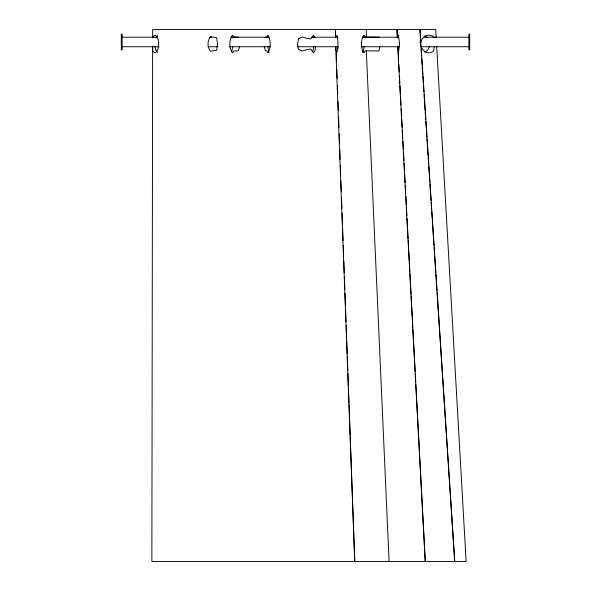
<?xml version="1.0" encoding="UTF-8"?>
<svg xmlns="http://www.w3.org/2000/svg" width="591" height="591" viewBox="0 0 591 591"><rect width="100%" height="100%" fill="white"/><g stroke="black" fill="none" stroke-linecap="round" stroke-linejoin="round"><path stroke-width="0.89" d="M152.633 46.142L151.865 561.45L466.136 561.45L436.66 46.142M152.648 37.846L152.663 29.55L435.715 29.55L436.188 37.846M350.227 437L354.755 561.45L335.71 46.261L336.013 50.198L336.833 52.776L337.66 50.198L338 43.985L337.66 37.772L336.833 35.194L336.013 37.772M364.137 46.261L363.642 50.198L362.527 52.473M434.392 46.261L433.713 50.892C426.185 57.091 418.362 47.117 420.504 39.471M313.836 46.261L312.809 51.602M315.646 46.261L315.121 50.198L313.681 52.776L312.307 51.602L310.91 49.046L306.973 49.533L302.459 50.996L300.206 50.198L298.566 49.216L298.211 48.381L297.554 43.985L298.566 38.755L302.459 36.974L306.973 38.437L310.91 38.925L312.307 36.369L313.681 35.194L315.121 37.772M232.78 46.261L231.746 51.602M397.898 37.772L398.46 35.194L399.56 43.985L398.46 52.776L397.699 46.586M379.976 46.261L379.016 50.892L365.024 50.892L364.448 52.473L363.45 52.473C360.842 47.398 360.842 40.572 363.45 35.497L364.448 35.497L365.024 37.078L379.016 37.078L379.289 37.772M268.255 37.772L268.595 36.354M429.797 46.261L427.625 50.198L424.826 52.185M265.071 37.772L265.396 37.078L266.984 37.078L267.546 35.497L268.373 35.497C270.752 40.69 270.752 47.28 268.373 52.473L267.546 52.473L266.984 50.892L265.396 50.892L264.266 46.261M157.501 35.497L156.039 37.772M122.226 37.203L157.265 37.203M209.82 37.203L211.659 37.203M231.022 37.203L268.824 37.203M312.159 37.203L337.971 37.203M362.867 37.203L398.822 37.203M423.717 37.203L468.892 37.203M122.226 46.741L159.112 46.741M207.973 46.741L218.116 46.741M229.182 46.741L270.671 46.741M297.406 46.741L337.971 46.741M361.02 46.741L399.745 46.741M420.955 46.741L468.892 46.741M424.826 35.785L427.433 37.617M312.809 36.369L313.311 37.772M157.501 52.473L156.039 50.198L154.931 46.261M238.579 37.772L238.247 37.078L233.955 37.078L232.61 35.194L231.495 36.369L230.357 39.59A8.717 3.827 -90 0 0 230.357 48.381L231.495 51.602L232.61 52.776L233.955 50.892L238.247 50.892L239.104 48.381A8.931 3.383 -90 0 0 239.429 46.261M363.125 36.369L363.642 37.772M231.746 36.369L232.204 37.772M433.905 37.772L433.713 37.078C427.315 31.382 418.502 39.39 420.918 46.748M267.834 46.261L268.595 51.616A7.949 2.327 -90 0 0 269.171 52.473M421.102 49.511L421.523 55.953M421.708 58.716L422.129 65.165M422.255 67.005L422.735 74.37M422.853 76.209L423.282 82.659M423.459 85.422L423.887 91.864M424.065 94.626L424.486 101.068M424.611 102.915L425.092 110.281M425.217 112.12L425.697 119.485M425.823 121.325L426.244 127.774M426.421 130.537L426.85 136.979M426.968 138.826L427.456 146.191M427.574 148.031L428.054 155.396M428.18 157.236L428.66 164.601M428.785 166.448L429.265 173.813M429.391 175.653L429.812 182.102M429.93 183.941L431.024 200.512M431.142 202.358L431.622 209.724M431.748 211.563L432.169 218.005M432.287 219.852L433.38 236.422M433.498 238.262L433.986 245.627M434.104 247.474L434.584 254.839M434.71 256.679L435.737 272.333M435.855 274.172L436.948 290.75M437.067 292.589L454.723 561.45L419.987 29.55L420.408 37.669M337.779 46.261L337.897 48.381M397.433 37.846L396.989 29.55L397.329 37.617M397.876 46.142L398.024 48.905M398.216 52.599L398.607 59.972M398.851 64.582L399.243 71.954M399.442 75.641L399.834 83.013M399.981 85.784L400.417 94.08M400.565 96.843L401.008 105.139M401.2 108.825L401.592 116.205M401.74 118.968L402.183 127.264M402.331 130.027L402.774 138.324M402.914 141.094L403.358 149.39M403.505 152.153L403.948 160.449M404.089 163.219L404.532 171.516M404.68 174.279L405.123 182.575M405.271 185.338L405.707 193.634M405.854 196.404L406.298 204.7M406.445 207.463L406.881 215.759M407.029 218.53L407.472 226.826M407.62 229.589L408.108 238.808M408.204 240.648L408.699 249.867M408.795 251.714L409.282 260.934M409.378 262.773L409.873 271.993M409.969 273.84L410.457 283.052M410.553 284.899L411.048 294.119M411.144 295.958L411.632 305.178M411.728 307.025L412.223 316.244M412.319 318.084L412.806 327.303M412.91 329.15L413.397 338.362M413.493 340.209L414.572 360.488M414.668 362.335L415.155 371.554M415.259 373.394L415.746 382.613M415.842 384.46L425.247 561.45L397.699 46.261M366.317 50.892L389.085 561.45M335.703 37.846L335.4 29.55L335.548 37.462M336.272 53.515L336.575 61.811M336.84 69.191L337.173 78.411M337.446 85.784L337.749 94.08M338.015 101.453L338.348 110.672M338.584 117.121L338.953 127.264M339.19 133.721L339.522 142.933M339.759 149.39L340.128 159.526M340.327 165.059L340.697 175.202M340.904 180.728L341.303 191.794M341.502 197.328L341.908 208.387M342.078 212.996L342.477 224.055M342.647 228.665L343.083 240.648M343.253 245.258L343.652 256.324M343.822 260.934L344.257 272.916M344.39 276.603L344.863 289.509M344.996 293.195L345.432 305.178M345.595 309.787L346.031 321.77M346.171 325.456L346.636 338.362M346.74 341.133L347.205 354.039M347.309 356.801L347.811 370.631M347.914 373.394L348.38 386.3M348.483 389.07L348.986 402.892M349.052 404.739L350.16 435.161M469.69 34.005L469.69 49.939M468.892 34.005L468.892 49.939M366.317 29.55L366.317 37.078M152.663 37.772L153.113 36.369L155.263 35.194C159.762 37.329 159.762 50.641 155.263 52.776L154.148 52.473L152.663 50.892L152.663 46.261M122.108 34.005L122.108 49.939M121.31 34.005L121.31 49.939M217.503 43.985L216.675 50.198L210.389 51.247C207.234 47.199 207.234 40.772 210.389 36.723L216.653 37.698L217.503 43.985"/></g></svg>
